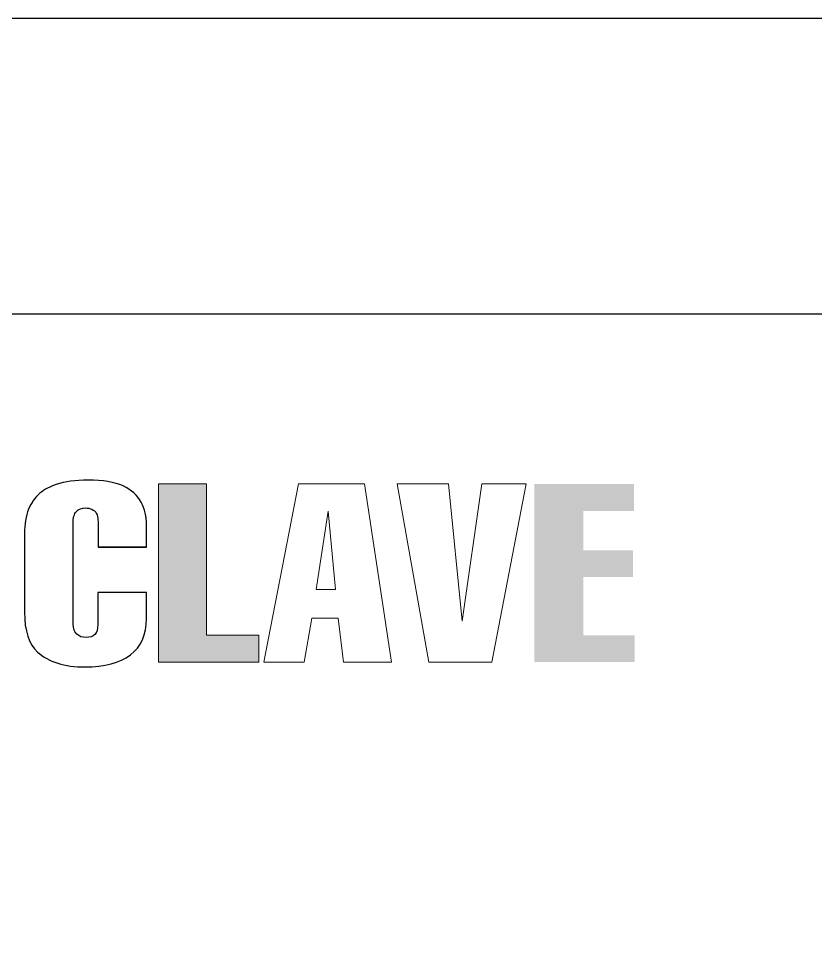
# Model space of a CAD drawing. Header units: millimetres. Extents: x -203524 to 13185, y 0 to 34178.
# Drawn here: x 6339.8 to 6395.9, y 4081.3 to 4147 of the extents above; entities that cross this region are included whole.
import ezdxf

# ---------------------------------------------------------------- set-up
doc = ezdxf.new("R2010")
doc.units = ezdxf.units.MM
doc.header["$MEASUREMENT"] = 0
doc.layers.get('0').update_dxf_attribs({"lineweight": 25})

msp = doc.modelspace()

# ---------------------------------------------------------------- hatches: boundary and pattern name
h = msp.add_hatch(color=256)
edge = h.paths.add_edge_path(flags=17)
edge.add_spline(control_points=[(6345.365, 4109.721), (6345.365, 4109.721), (6348.771, 4109.721), (6348.771, 4109.721), (6348.771, 4109.721), (6348.771, 4109.721), (6348.771, 4111.297), (6348.771, 4111.297), (6348.771, 4111.297), (6348.771, 4111.877), (6348.645, 4112.408), (6348.393, 4112.89), (6348.393, 4112.89), (6348.141, 4113.373), (6347.716, 4113.752), (6347.118, 4114.027), (6347.118, 4114.027), (6346.52, 4114.303), (6345.697, 4114.441), (6344.648, 4114.441), (6344.648, 4114.441), (6343.765, 4114.441), (6343.021, 4114.34), (6342.417, 4114.139), (6342.417, 4114.139), (6341.985, 4114.001), (6341.599, 4113.792), (6341.257, 4113.511), (6341.257, 4113.511), (6340.915, 4113.229), (6340.649, 4112.853), (6340.46, 4112.382), (6340.46, 4112.382), (6340.271, 4111.911), (6340.176, 4111.343), (6340.176, 4110.677), (6340.176, 4110.677), (6340.176, 4110.677), (6340.176, 4105.13), (6340.176, 4105.13), (6340.176, 4105.13), (6340.176, 4103.815), (6340.485, 4102.877), (6341.102, 4102.314), (6341.102, 4102.314), (6341.873, 4101.619), (6342.985, 4101.272), (6344.439, 4101.272), (6344.439, 4101.272), (6345.82, 4101.272), (6346.887, 4101.556), (6347.641, 4102.125), (6347.641, 4102.125), (6348.394, 4102.693), (6348.771, 4103.546), (6348.771, 4104.682), (6348.771, 4104.682), (6348.771, 4104.682), (6348.771, 4106.517), (6348.771, 4106.517), (6348.771, 4106.517), (6348.771, 4106.517), (6345.345, 4106.517), (6345.345, 4106.517), (6345.345, 4106.517), (6345.345, 4106.517), (6345.345, 4104.252), (6345.345, 4104.252), (6345.345, 4104.252), (6345.345, 4103.93), (6345.274, 4103.699), (6345.131, 4103.559), (6345.131, 4103.559), (6344.988, 4103.418), (6344.791, 4103.348), (6344.539, 4103.348), (6344.539, 4103.348), (6344.253, 4103.348), (6344.026, 4103.425), (6343.856, 4103.58), (6343.856, 4103.58), (6343.687, 4103.735), (6343.602, 4103.973), (6343.602, 4104.295), (6343.602, 4104.295), (6343.602, 4104.295), (6343.602, 4111.375), (6343.602, 4111.375), (6343.602, 4111.375), (6343.602, 4111.788), (6343.68, 4112.075), (6343.836, 4112.236), (6343.836, 4112.236), (6343.992, 4112.397), (6344.206, 4112.477), (6344.479, 4112.477), (6344.479, 4112.477), (6344.824, 4112.477), (6345.076, 4112.354), (6345.236, 4112.107), (6345.236, 4112.107), (6345.322, 4111.969), (6345.365, 4111.656), (6345.365, 4111.168)], knot_values=[-1, -1, -1, -1, -0.964286, -0.964286, -0.964286, -0.964286, -0.928571, -0.928571, -0.928571, -0.928571, -0.892857, -0.892857, -0.892857, -0.892857, -0.857143, -0.857143, -0.857143, -0.857143, -0.821429, -0.821429, -0.821429, -0.821429, -0.785714, -0.785714, -0.785714, -0.785714, -0.75, -0.75, -0.75, -0.75, -0.714286, -0.714286, -0.714286, -0.714286, -0.678571, -0.678571, -0.678571, -0.678571, -0.642857, -0.642857, -0.642857, -0.642857, -0.607143, -0.607143, -0.607143, -0.607143, -0.571429, -0.571429, -0.571429, -0.571429, -0.535714, -0.535714, -0.535714, -0.535714, -0.5, -0.5, -0.5, -0.5, -0.464286, -0.464286, -0.464286, -0.464286, -0.428571, -0.428571, -0.428571, -0.428571, -0.392857, -0.392857, -0.392857, -0.392857, -0.357143, -0.357143, -0.357143, -0.357143, -0.321429, -0.321429, -0.321429, -0.321429, -0.285714, -0.285714, -0.285714, -0.285714, -0.25, -0.25, -0.25, -0.25, -0.214286, -0.214286, -0.214286, -0.214286, -0.178571, -0.178571, -0.178571, -0.178571, -0.142857, -0.142857, -0.142857, -0.142857, -0.107143, -0.107143, -0.107143, -0.107143, -0.071429, -0.071429, -0.071429, -0.071429], degree=3, periodic=0)
edge.add_spline(control_points=[(6345.365, 4111.168), (6345.365, 4111.168), (6345.365, 4111.168), (6345.365, 4111.168), (6345.365, 4111.168), (6345.365, 4111.168), (6345.365, 4109.721), (6345.365, 4109.721)], knot_values=[-0.071429, -0.071429, -0.071429, -0.071429, -0.035714, -0.035714, -0.035714, -0.035714, 0, 0, 0, 0], degree=3, periodic=0)
edge = h.paths.add_edge_path(flags=16)
edge.add_spline(control_points=[(6345.365, 4109.721), (6345.365, 4109.721), (6345.365, 4111.168), (6345.365, 4111.168), (6345.365, 4111.168), (6345.365, 4111.168), (6345.365, 4111.168), (6345.365, 4111.168), (6345.365, 4111.168), (6345.365, 4111.656), (6345.322, 4111.969), (6345.236, 4112.107), (6345.236, 4112.107), (6345.076, 4112.354), (6344.824, 4112.477), (6344.479, 4112.477), (6344.479, 4112.477), (6344.206, 4112.477), (6343.992, 4112.397), (6343.836, 4112.236), (6343.836, 4112.236), (6343.68, 4112.075), (6343.602, 4111.788), (6343.602, 4111.375), (6343.602, 4111.375), (6343.602, 4111.375), (6343.602, 4104.295), (6343.602, 4104.295), (6343.602, 4104.295), (6343.602, 4103.973), (6343.687, 4103.735), (6343.856, 4103.58), (6343.856, 4103.58), (6344.026, 4103.425), (6344.253, 4103.348), (6344.539, 4103.348), (6344.539, 4103.348), (6344.791, 4103.348), (6344.988, 4103.418), (6345.131, 4103.559), (6345.131, 4103.559), (6345.274, 4103.699), (6345.345, 4103.93), (6345.345, 4104.252), (6345.345, 4104.252), (6345.345, 4104.252), (6345.345, 4106.517), (6345.345, 4106.517), (6345.345, 4106.517), (6345.345, 4106.517), (6348.771, 4106.517), (6348.771, 4106.517), (6348.771, 4106.517), (6348.771, 4106.517), (6348.771, 4104.682), (6348.771, 4104.682), (6348.771, 4104.682), (6348.771, 4103.546), (6348.394, 4102.693), (6347.641, 4102.125), (6347.641, 4102.125), (6346.887, 4101.556), (6345.82, 4101.272), (6344.439, 4101.272), (6344.439, 4101.272), (6342.985, 4101.272), (6341.873, 4101.619), (6341.102, 4102.314), (6341.102, 4102.314), (6340.485, 4102.877), (6340.176, 4103.815), (6340.176, 4105.13), (6340.176, 4105.13), (6340.176, 4105.13), (6340.176, 4110.677), (6340.176, 4110.677), (6340.176, 4110.677), (6340.176, 4111.343), (6340.271, 4111.911), (6340.46, 4112.382), (6340.46, 4112.382), (6340.649, 4112.853), (6340.915, 4113.229), (6341.257, 4113.511), (6341.257, 4113.511), (6341.599, 4113.792), (6341.985, 4114.001), (6342.417, 4114.139), (6342.417, 4114.139), (6343.021, 4114.34), (6343.765, 4114.441), (6344.648, 4114.441), (6344.648, 4114.441), (6345.697, 4114.441), (6346.52, 4114.303), (6347.118, 4114.027), (6347.118, 4114.027), (6347.716, 4113.752), (6348.141, 4113.373), (6348.393, 4112.89), (6348.393, 4112.89), (6348.645, 4112.408), (6348.771, 4111.877), (6348.771, 4111.297), (6348.771, 4111.297), (6348.771, 4111.297), (6348.771, 4109.721), (6348.771, 4109.721)], knot_values=[0, 0, 0, 0, 0.037037, 0.037037, 0.037037, 0.037037, 0.074074, 0.074074, 0.074074, 0.074074, 0.111111, 0.111111, 0.111111, 0.111111, 0.148148, 0.148148, 0.148148, 0.148148, 0.185185, 0.185185, 0.185185, 0.185185, 0.222222, 0.222222, 0.222222, 0.222222, 0.259259, 0.259259, 0.259259, 0.259259, 0.296296, 0.296296, 0.296296, 0.296296, 0.333333, 0.333333, 0.333333, 0.333333, 0.37037, 0.37037, 0.37037, 0.37037, 0.407407, 0.407407, 0.407407, 0.407407, 0.444444, 0.444444, 0.444444, 0.444444, 0.481481, 0.481481, 0.481481, 0.481481, 0.518519, 0.518519, 0.518519, 0.518519, 0.555556, 0.555556, 0.555556, 0.555556, 0.592593, 0.592593, 0.592593, 0.592593, 0.62963, 0.62963, 0.62963, 0.62963, 0.666667, 0.666667, 0.666667, 0.666667, 0.703704, 0.703704, 0.703704, 0.703704, 0.740741, 0.740741, 0.740741, 0.740741, 0.777778, 0.777778, 0.777778, 0.777778, 0.814815, 0.814815, 0.814815, 0.814815, 0.851852, 0.851852, 0.851852, 0.851852, 0.888889, 0.888889, 0.888889, 0.888889, 0.925926, 0.925926, 0.925926, 0.925926, 0.962963, 0.962963, 0.962963, 0.962963, 1, 1, 1, 1], degree=3, periodic=0)
h = msp.add_hatch(color=256)
edge = h.paths.add_edge_path(flags=17)
edge.add_spline(control_points=[(6345.365, 4109.721), (6345.365, 4109.721), (6348.771, 4109.721), (6348.771, 4109.721), (6348.771, 4109.721), (6348.771, 4109.721), (6348.771, 4111.297), (6348.771, 4111.297), (6348.771, 4111.297), (6348.771, 4111.877), (6348.645, 4112.408), (6348.393, 4112.89), (6348.393, 4112.89), (6348.141, 4113.373), (6347.716, 4113.752), (6347.118, 4114.027), (6347.118, 4114.027), (6346.52, 4114.303), (6345.697, 4114.441), (6344.648, 4114.441), (6344.648, 4114.441), (6343.765, 4114.441), (6343.021, 4114.34), (6342.417, 4114.139), (6342.417, 4114.139), (6341.985, 4114.001), (6341.599, 4113.792), (6341.257, 4113.511), (6341.257, 4113.511), (6340.915, 4113.229), (6340.649, 4112.853), (6340.46, 4112.382), (6340.46, 4112.382), (6340.271, 4111.911), (6340.176, 4111.343), (6340.176, 4110.677), (6340.176, 4110.677), (6340.176, 4110.677), (6340.176, 4105.13), (6340.176, 4105.13), (6340.176, 4105.13), (6340.176, 4103.815), (6340.485, 4102.877), (6341.102, 4102.314), (6341.102, 4102.314), (6341.873, 4101.619), (6342.985, 4101.272), (6344.439, 4101.272), (6344.439, 4101.272), (6345.82, 4101.272), (6346.887, 4101.556), (6347.641, 4102.125), (6347.641, 4102.125), (6348.394, 4102.693), (6348.771, 4103.546), (6348.771, 4104.682), (6348.771, 4104.682), (6348.771, 4104.682), (6348.771, 4106.517), (6348.771, 4106.517), (6348.771, 4106.517), (6348.771, 4106.517), (6345.345, 4106.517), (6345.345, 4106.517), (6345.345, 4106.517), (6345.345, 4106.517), (6345.345, 4104.252), (6345.345, 4104.252), (6345.345, 4104.252), (6345.345, 4103.93), (6345.274, 4103.699), (6345.131, 4103.559), (6345.131, 4103.559), (6344.988, 4103.418), (6344.791, 4103.348), (6344.539, 4103.348), (6344.539, 4103.348), (6344.253, 4103.348), (6344.026, 4103.425), (6343.856, 4103.58), (6343.856, 4103.58), (6343.687, 4103.735), (6343.602, 4103.973), (6343.602, 4104.295), (6343.602, 4104.295), (6343.602, 4104.295), (6343.602, 4111.375), (6343.602, 4111.375), (6343.602, 4111.375), (6343.602, 4111.788), (6343.68, 4112.075), (6343.836, 4112.236), (6343.836, 4112.236), (6343.992, 4112.397), (6344.206, 4112.477), (6344.479, 4112.477), (6344.479, 4112.477), (6344.824, 4112.477), (6345.076, 4112.354), (6345.236, 4112.107), (6345.236, 4112.107), (6345.322, 4111.969), (6345.365, 4111.656), (6345.365, 4111.168)], knot_values=[-1, -1, -1, -1, -0.964286, -0.964286, -0.964286, -0.964286, -0.928571, -0.928571, -0.928571, -0.928571, -0.892857, -0.892857, -0.892857, -0.892857, -0.857143, -0.857143, -0.857143, -0.857143, -0.821429, -0.821429, -0.821429, -0.821429, -0.785714, -0.785714, -0.785714, -0.785714, -0.75, -0.75, -0.75, -0.75, -0.714286, -0.714286, -0.714286, -0.714286, -0.678571, -0.678571, -0.678571, -0.678571, -0.642857, -0.642857, -0.642857, -0.642857, -0.607143, -0.607143, -0.607143, -0.607143, -0.571429, -0.571429, -0.571429, -0.571429, -0.535714, -0.535714, -0.535714, -0.535714, -0.5, -0.5, -0.5, -0.5, -0.464286, -0.464286, -0.464286, -0.464286, -0.428571, -0.428571, -0.428571, -0.428571, -0.392857, -0.392857, -0.392857, -0.392857, -0.357143, -0.357143, -0.357143, -0.357143, -0.321429, -0.321429, -0.321429, -0.321429, -0.285714, -0.285714, -0.285714, -0.285714, -0.25, -0.25, -0.25, -0.25, -0.214286, -0.214286, -0.214286, -0.214286, -0.178571, -0.178571, -0.178571, -0.178571, -0.142857, -0.142857, -0.142857, -0.142857, -0.107143, -0.107143, -0.107143, -0.107143, -0.071429, -0.071429, -0.071429, -0.071429], degree=3, periodic=0)
edge.add_spline(control_points=[(6345.365, 4111.168), (6345.365, 4111.168), (6345.365, 4111.168), (6345.365, 4111.168), (6345.365, 4111.168), (6345.365, 4111.168), (6345.365, 4109.721), (6345.365, 4109.721)], knot_values=[-0.071429, -0.071429, -0.071429, -0.071429, -0.035714, -0.035714, -0.035714, -0.035714, 0, 0, 0, 0], degree=3, periodic=0)
edge = h.paths.add_edge_path()
edge.add_spline(control_points=[(6349.618, 4101.616), (6349.618, 4101.616), (6349.618, 4114.174), (6349.618, 4114.174), (6349.618, 4114.174), (6349.618, 4114.174), (6353.014, 4114.174), (6353.014, 4114.174), (6353.014, 4114.174), (6353.014, 4114.174), (6353.014, 4103.511), (6353.014, 4103.511), (6353.014, 4103.511), (6353.014, 4103.511), (6356.699, 4103.511), (6356.699, 4103.511), (6356.699, 4103.511), (6356.699, 4103.511), (6356.699, 4101.616), (6356.699, 4101.616), (6356.699, 4101.616), (6356.699, 4101.616), (6349.618, 4101.616), (6349.618, 4101.616)], knot_values=[0, 0, 0, 0, 0.166667, 0.166667, 0.166667, 0.166667, 0.333333, 0.333333, 0.333333, 0.333333, 0.5, 0.5, 0.5, 0.5, 0.666667, 0.666667, 0.666667, 0.666667, 0.833333, 0.833333, 0.833333, 0.833333, 1, 1, 1, 1], degree=3, periodic=1)
edge = h.paths.add_edge_path(flags=16)
edge.add_spline(control_points=[(6345.365, 4109.721), (6345.365, 4109.721), (6345.365, 4111.168), (6345.365, 4111.168), (6345.365, 4111.168), (6345.365, 4111.168), (6345.365, 4111.168), (6345.365, 4111.168), (6345.365, 4111.168), (6345.365, 4111.656), (6345.322, 4111.969), (6345.236, 4112.107), (6345.236, 4112.107), (6345.076, 4112.354), (6344.824, 4112.477), (6344.479, 4112.477), (6344.479, 4112.477), (6344.206, 4112.477), (6343.992, 4112.397), (6343.836, 4112.236), (6343.836, 4112.236), (6343.68, 4112.075), (6343.602, 4111.788), (6343.602, 4111.375), (6343.602, 4111.375), (6343.602, 4111.375), (6343.602, 4104.295), (6343.602, 4104.295), (6343.602, 4104.295), (6343.602, 4103.973), (6343.687, 4103.735), (6343.856, 4103.58), (6343.856, 4103.58), (6344.026, 4103.425), (6344.253, 4103.348), (6344.539, 4103.348), (6344.539, 4103.348), (6344.791, 4103.348), (6344.988, 4103.418), (6345.131, 4103.559), (6345.131, 4103.559), (6345.274, 4103.699), (6345.345, 4103.93), (6345.345, 4104.252), (6345.345, 4104.252), (6345.345, 4104.252), (6345.345, 4106.517), (6345.345, 4106.517), (6345.345, 4106.517), (6345.345, 4106.517), (6348.771, 4106.517), (6348.771, 4106.517), (6348.771, 4106.517), (6348.771, 4106.517), (6348.771, 4104.682), (6348.771, 4104.682), (6348.771, 4104.682), (6348.771, 4103.546), (6348.394, 4102.693), (6347.641, 4102.125), (6347.641, 4102.125), (6346.887, 4101.556), (6345.82, 4101.272), (6344.439, 4101.272), (6344.439, 4101.272), (6342.985, 4101.272), (6341.873, 4101.619), (6341.102, 4102.314), (6341.102, 4102.314), (6340.485, 4102.877), (6340.176, 4103.815), (6340.176, 4105.13), (6340.176, 4105.13), (6340.176, 4105.13), (6340.176, 4110.677), (6340.176, 4110.677), (6340.176, 4110.677), (6340.176, 4111.343), (6340.271, 4111.911), (6340.46, 4112.382), (6340.46, 4112.382), (6340.649, 4112.853), (6340.915, 4113.229), (6341.257, 4113.511), (6341.257, 4113.511), (6341.599, 4113.792), (6341.985, 4114.001), (6342.417, 4114.139), (6342.417, 4114.139), (6343.021, 4114.34), (6343.765, 4114.441), (6344.648, 4114.441), (6344.648, 4114.441), (6345.697, 4114.441), (6346.52, 4114.303), (6347.118, 4114.027), (6347.118, 4114.027), (6347.716, 4113.752), (6348.141, 4113.373), (6348.393, 4112.89), (6348.393, 4112.89), (6348.645, 4112.408), (6348.771, 4111.877), (6348.771, 4111.297), (6348.771, 4111.297), (6348.771, 4111.297), (6348.771, 4109.721), (6348.771, 4109.721)], knot_values=[0, 0, 0, 0, 0.037037, 0.037037, 0.037037, 0.037037, 0.074074, 0.074074, 0.074074, 0.074074, 0.111111, 0.111111, 0.111111, 0.111111, 0.148148, 0.148148, 0.148148, 0.148148, 0.185185, 0.185185, 0.185185, 0.185185, 0.222222, 0.222222, 0.222222, 0.222222, 0.259259, 0.259259, 0.259259, 0.259259, 0.296296, 0.296296, 0.296296, 0.296296, 0.333333, 0.333333, 0.333333, 0.333333, 0.37037, 0.37037, 0.37037, 0.37037, 0.407407, 0.407407, 0.407407, 0.407407, 0.444444, 0.444444, 0.444444, 0.444444, 0.481481, 0.481481, 0.481481, 0.481481, 0.518519, 0.518519, 0.518519, 0.518519, 0.555556, 0.555556, 0.555556, 0.555556, 0.592593, 0.592593, 0.592593, 0.592593, 0.62963, 0.62963, 0.62963, 0.62963, 0.666667, 0.666667, 0.666667, 0.666667, 0.703704, 0.703704, 0.703704, 0.703704, 0.740741, 0.740741, 0.740741, 0.740741, 0.777778, 0.777778, 0.777778, 0.777778, 0.814815, 0.814815, 0.814815, 0.814815, 0.851852, 0.851852, 0.851852, 0.851852, 0.888889, 0.888889, 0.888889, 0.888889, 0.925926, 0.925926, 0.925926, 0.925926, 0.962963, 0.962963, 0.962963, 0.962963, 1, 1, 1, 1], degree=3, periodic=0)
h = msp.add_hatch(color=256)
edge = h.paths.add_edge_path()
edge.add_spline(control_points=[(6376.111, 4101.616), (6376.111, 4101.616), (6376.111, 4114.174), (6376.111, 4114.174)], knot_values=[0, 0, 0, 0, 0.083333, 0.083333, 0.083333, 0.083333], degree=3, periodic=0)
edge.add_spline(control_points=[(6376.111, 4114.174), (6376.111, 4114.174), (6383.122, 4114.174), (6383.122, 4114.174)], knot_values=[0.083333, 0.083333, 0.083333, 0.083333, 0.166667, 0.166667, 0.166667, 0.166667], degree=3, periodic=0)
edge.add_spline(control_points=[(6383.122, 4114.174), (6383.122, 4114.174), (6383.122, 4112.27), (6383.122, 4112.27)], knot_values=[0.166667, 0.166667, 0.166667, 0.166667, 0.25, 0.25, 0.25, 0.25], degree=3, periodic=0)
edge.add_spline(control_points=[(6383.122, 4112.27), (6383.122, 4112.27), (6379.557, 4112.27), (6379.557, 4112.27)], knot_values=[0.25, 0.25, 0.25, 0.25, 0.333333, 0.333333, 0.333333, 0.333333], degree=3, periodic=0)
edge.add_spline(control_points=[(6379.557, 4112.27), (6379.557, 4112.27), (6379.557, 4109.497), (6379.557, 4109.497)], knot_values=[0.333333, 0.333333, 0.333333, 0.333333, 0.416667, 0.416667, 0.416667, 0.416667], degree=3, periodic=0)
edge.add_spline(control_points=[(6379.557, 4109.497), (6379.557, 4109.497), (6383.052, 4109.497), (6383.052, 4109.497)], knot_values=[0.416667, 0.416667, 0.416667, 0.416667, 0.5, 0.5, 0.5, 0.5], degree=3, periodic=0)
edge.add_spline(control_points=[(6383.052, 4109.497), (6383.052, 4109.497), (6383.052, 4107.619), (6383.052, 4107.619)], knot_values=[0.5, 0.5, 0.5, 0.5, 0.583333, 0.583333, 0.583333, 0.583333], degree=3, periodic=0)
edge.add_spline(control_points=[(6383.052, 4107.619), (6383.052, 4107.619), (6379.557, 4107.619), (6379.557, 4107.619)], knot_values=[0.583333, 0.583333, 0.583333, 0.583333, 0.666667, 0.666667, 0.666667, 0.666667], degree=3, periodic=0)
edge.add_spline(control_points=[(6379.557, 4107.619), (6379.557, 4107.619), (6379.557, 4103.511), (6379.557, 4103.511)], knot_values=[0.666667, 0.666667, 0.666667, 0.666667, 0.75, 0.75, 0.75, 0.75], degree=3, periodic=0)
edge.add_spline(control_points=[(6379.557, 4103.511), (6379.557, 4103.511), (6383.172, 4103.511), (6383.172, 4103.511)], knot_values=[0.75, 0.75, 0.75, 0.75, 0.833333, 0.833333, 0.833333, 0.833333], degree=3, periodic=0)
edge.add_spline(control_points=[(6383.172, 4103.511), (6383.172, 4103.511), (6383.172, 4101.616), (6383.172, 4101.616)], knot_values=[0.833333, 0.833333, 0.833333, 0.833333, 0.916667, 0.916667, 0.916667, 0.916667], degree=3, periodic=0)
edge.add_spline(control_points=[(6383.172, 4101.616), (6383.172, 4101.616), (6376.111, 4101.616), (6376.111, 4101.616)], knot_values=[0.916667, 0.916667, 0.916667, 0.916667, 1, 1, 1, 1], degree=3, periodic=0)

# ---------------------------------------------------------------- linework, layer by layer
msp.add_lwpolyline([(6064.394, 3926.971), (6814.394, 3926.971), (6814.394, 4146.971), (6064.394, 4146.971), (6064.394, 3926.971)], close=True)
at = {"color": 0}
msp.add_open_spline([(6511.936, 4146.971), (6511.936, 4146.971), (6505.022, 4126.143), (6462.176, 4126.143), (6462.176, 4126.143), (6462.176, 4126.143), (6255.404, 4126.143), (6255.404, 4126.143)], degree=3, knots=[0.1428571, 0.1428571, 0.1428571, 0.1428571, 0.2857143, 0.2857143, 0.2857143, 0.2857143, 0.4285714, 0.4285714, 0.4285714, 0.4285714], dxfattribs=at)
at = {"lineweight": 5}
for points, knots in [([(6345.365, 4109.721), (6345.365, 4109.721), (6345.365, 4111.168), (6345.365, 4111.168), (6345.365, 4111.168), (6345.365, 4111.168), (6345.365, 4111.168), (6345.365, 4111.168), (6345.365, 4111.168), (6345.365, 4111.656), (6345.322, 4111.969), (6345.236, 4112.107), (6345.236, 4112.107), (6345.076, 4112.354), (6344.824, 4112.477), (6344.479, 4112.477), (6344.479, 4112.477), (6344.206, 4112.477), (6343.992, 4112.397), (6343.836, 4112.236), (6343.836, 4112.236), (6343.68, 4112.075), (6343.602, 4111.788), (6343.602, 4111.375), (6343.602, 4111.375), (6343.602, 4111.375), (6343.602, 4104.295), (6343.602, 4104.295), (6343.602, 4104.295), (6343.602, 4103.973), (6343.687, 4103.735), (6343.856, 4103.58), (6343.856, 4103.58), (6344.026, 4103.425), (6344.253, 4103.348), (6344.539, 4103.348), (6344.539, 4103.348), (6344.791, 4103.348), (6344.988, 4103.418), (6345.131, 4103.559), (6345.131, 4103.559), (6345.274, 4103.699), (6345.345, 4103.93), (6345.345, 4104.252), (6345.345, 4104.252), (6345.345, 4104.252), (6345.345, 4106.517), (6345.345, 4106.517), (6345.345, 4106.517), (6345.345, 4106.517), (6348.771, 4106.517), (6348.771, 4106.517), (6348.771, 4106.517), (6348.771, 4106.517), (6348.771, 4104.682), (6348.771, 4104.682), (6348.771, 4104.682), (6348.771, 4103.546), (6348.394, 4102.693), (6347.641, 4102.125), (6347.641, 4102.125), (6346.887, 4101.556), (6345.82, 4101.272), (6344.439, 4101.272), (6344.439, 4101.272), (6342.985, 4101.272), (6341.873, 4101.619), (6341.102, 4102.314), (6341.102, 4102.314), (6340.485, 4102.877), (6340.176, 4103.815), (6340.176, 4105.13), (6340.176, 4105.13), (6340.176, 4105.13), (6340.176, 4110.677), (6340.176, 4110.677), (6340.176, 4110.677), (6340.176, 4111.343), (6340.271, 4111.911), (6340.46, 4112.382), (6340.46, 4112.382), (6340.649, 4112.853), (6340.915, 4113.229), (6341.257, 4113.511), (6341.257, 4113.511), (6341.599, 4113.792), (6341.985, 4114.001), (6342.417, 4114.139), (6342.417, 4114.139), (6343.021, 4114.34), (6343.765, 4114.441), (6344.648, 4114.441), (6344.648, 4114.441), (6345.697, 4114.441), (6346.52, 4114.303), (6347.118, 4114.027), (6347.118, 4114.027), (6347.716, 4113.752), (6348.141, 4113.373), (6348.393, 4112.89), (6348.393, 4112.89), (6348.645, 4112.408), (6348.771, 4111.877), (6348.771, 4111.297), (6348.771, 4111.297), (6348.771, 4111.297), (6348.771, 4109.721), (6348.771, 4109.721)], [0, 0, 0, 0, 0.037037, 0.037037, 0.037037, 0.037037, 0.074074, 0.074074, 0.074074, 0.074074, 0.111111, 0.111111, 0.111111, 0.111111, 0.148148, 0.148148, 0.148148, 0.148148, 0.185185, 0.185185, 0.185185, 0.185185, 0.222222, 0.222222, 0.222222, 0.222222, 0.259259, 0.259259, 0.259259, 0.259259, 0.296296, 0.296296, 0.296296, 0.296296, 0.333333, 0.333333, 0.333333, 0.333333, 0.37037, 0.37037, 0.37037, 0.37037, 0.407407, 0.407407, 0.407407, 0.407407, 0.444444, 0.444444, 0.444444, 0.444444, 0.481481, 0.481481, 0.481481, 0.481481, 0.518519, 0.518519, 0.518519, 0.518519, 0.555556, 0.555556, 0.555556, 0.555556, 0.592593, 0.592593, 0.592593, 0.592593, 0.62963, 0.62963, 0.62963, 0.62963, 0.666667, 0.666667, 0.666667, 0.666667, 0.703704, 0.703704, 0.703704, 0.703704, 0.740741, 0.740741, 0.740741, 0.740741, 0.777778, 0.777778, 0.777778, 0.777778, 0.814815, 0.814815, 0.814815, 0.814815, 0.851852, 0.851852, 0.851852, 0.851852, 0.888889, 0.888889, 0.888889, 0.888889, 0.925926, 0.925926, 0.925926, 0.925926, 0.962963, 0.962963, 0.962963, 0.962963, 1, 1, 1, 1]), ([(6349.618, 4101.616), (6349.618, 4101.616), (6349.618, 4114.174), (6349.618, 4114.174), (6349.618, 4114.174), (6349.618, 4114.174), (6353.014, 4114.174), (6353.014, 4114.174), (6353.014, 4114.174), (6353.014, 4114.174), (6353.014, 4103.511), (6353.014, 4103.511), (6353.014, 4103.511), (6353.014, 4103.511), (6356.699, 4103.511), (6356.699, 4103.511), (6356.699, 4103.511), (6356.699, 4103.511), (6356.699, 4101.616), (6356.699, 4101.616), (6356.699, 4101.616), (6356.699, 4101.616), (6349.618, 4101.616), (6349.618, 4101.616)], [0, 0, 0, 0, 0.166667, 0.166667, 0.166667, 0.166667, 0.333333, 0.333333, 0.333333, 0.333333, 0.5, 0.5, 0.5, 0.5, 0.666667, 0.666667, 0.666667, 0.666667, 0.833333, 0.833333, 0.833333, 0.833333, 1, 1, 1, 1]), ([(6359.896, 4101.616), (6359.896, 4101.616), (6357.038, 4101.616), (6357.038, 4101.616), (6357.038, 4101.616), (6357.038, 4101.616), (6359.498, 4114.174), (6359.498, 4114.174), (6359.498, 4114.174), (6359.498, 4114.174), (6364.149, 4114.174), (6364.149, 4114.174), (6364.149, 4114.174), (6364.149, 4114.174), (6366.032, 4101.616), (6366.032, 4101.616), (6366.032, 4101.616), (6366.032, 4101.616), (6362.655, 4101.616), (6362.655, 4101.616), (6362.655, 4101.616), (6362.655, 4101.616), (6362.277, 4104.7), (6362.277, 4104.7), (6362.277, 4104.7), (6362.277, 4104.7), (6360.434, 4104.7), (6360.434, 4104.7), (6360.434, 4104.7), (6360.434, 4104.7), (6359.896, 4101.616), (6359.896, 4101.616)], [0, 0, 0, 0, 0.125, 0.125, 0.125, 0.125, 0.25, 0.25, 0.25, 0.25, 0.375, 0.375, 0.375, 0.375, 0.5, 0.5, 0.5, 0.5, 0.625, 0.625, 0.625, 0.625, 0.75, 0.75, 0.75, 0.75, 0.875, 0.875, 0.875, 0.875, 1, 1, 1, 1]), ([(6366.43, 4114.174), (6366.43, 4114.174), (6370.065, 4114.174), (6370.065, 4114.174), (6370.065, 4114.174), (6370.065, 4114.174), (6371.011, 4104.493), (6371.011, 4104.493), (6371.011, 4104.493), (6371.011, 4104.493), (6372.406, 4114.174), (6372.406, 4114.174), (6372.406, 4114.174), (6372.406, 4114.174), (6375.523, 4114.174), (6375.523, 4114.174), (6375.523, 4114.174), (6375.523, 4114.174), (6373.113, 4101.616), (6373.113, 4101.616), (6373.113, 4101.616), (6373.113, 4101.616), (6368.671, 4101.616), (6368.671, 4101.616), (6368.671, 4101.616), (6368.671, 4101.616), (6366.43, 4114.174), (6366.43, 4114.174)], [0, 0, 0, 0, 0.142857, 0.142857, 0.142857, 0.142857, 0.285714, 0.285714, 0.285714, 0.285714, 0.428571, 0.428571, 0.428571, 0.428571, 0.571429, 0.571429, 0.571429, 0.571429, 0.714286, 0.714286, 0.714286, 0.714286, 0.857143, 0.857143, 0.857143, 0.857143, 1, 1, 1, 1]), ([(6362.088, 4106.724), (6362.088, 4106.724), (6361.57, 4112.253), (6361.57, 4112.253), (6361.57, 4112.253), (6361.57, 4112.253), (6360.743, 4106.724), (6360.743, 4106.724), (6360.743, 4106.724), (6360.743, 4106.724), (6362.088, 4106.724), (6362.088, 4106.724)], [0, 0, 0, 0, 0.333333, 0.333333, 0.333333, 0.333333, 0.666667, 0.666667, 0.666667, 0.666667, 1, 1, 1, 1])]:
    msp.add_open_spline(points, degree=3, knots=knots, dxfattribs=at)
msp.add_open_spline([(6345.365, 4109.721), (6345.365, 4109.721), (6345.365, 4111.168), (6345.365, 4111.168), (6345.365, 4111.168), (6345.365, 4111.168), (6345.365, 4111.168), (6345.365, 4111.168), (6345.365, 4111.168), (6345.365, 4111.656), (6345.322, 4111.969), (6345.236, 4112.107), (6345.236, 4112.107), (6345.076, 4112.354), (6344.824, 4112.477), (6344.479, 4112.477), (6344.479, 4112.477), (6344.206, 4112.477), (6343.992, 4112.397), (6343.836, 4112.236), (6343.836, 4112.236), (6343.68, 4112.075), (6343.602, 4111.788), (6343.602, 4111.375), (6343.602, 4111.375), (6343.602, 4111.375), (6343.602, 4104.295), (6343.602, 4104.295), (6343.602, 4104.295), (6343.602, 4103.973), (6343.687, 4103.735), (6343.856, 4103.58), (6343.856, 4103.58), (6344.026, 4103.425), (6344.253, 4103.348), (6344.539, 4103.348), (6344.539, 4103.348), (6344.791, 4103.348), (6344.988, 4103.418), (6345.131, 4103.559), (6345.131, 4103.559), (6345.274, 4103.699), (6345.345, 4103.93), (6345.345, 4104.252), (6345.345, 4104.252), (6345.345, 4104.252), (6345.345, 4106.517), (6345.345, 4106.517), (6345.345, 4106.517), (6345.345, 4106.517), (6348.771, 4106.517), (6348.771, 4106.517), (6348.771, 4106.517), (6348.771, 4106.517), (6348.771, 4104.682), (6348.771, 4104.682), (6348.771, 4104.682), (6348.771, 4103.546), (6348.394, 4102.693), (6347.641, 4102.125), (6347.641, 4102.125), (6346.887, 4101.556), (6345.82, 4101.272), (6344.439, 4101.272), (6344.439, 4101.272), (6342.985, 4101.272), (6341.873, 4101.619), (6341.102, 4102.314), (6341.102, 4102.314), (6340.485, 4102.877), (6340.176, 4103.815), (6340.176, 4105.13), (6340.176, 4105.13), (6340.176, 4105.13), (6340.176, 4110.677), (6340.176, 4110.677), (6340.176, 4110.677), (6340.176, 4111.343), (6340.271, 4111.911), (6340.46, 4112.382), (6340.46, 4112.382), (6340.649, 4112.853), (6340.915, 4113.229), (6341.257, 4113.511), (6341.257, 4113.511), (6341.599, 4113.792), (6341.985, 4114.001), (6342.417, 4114.139), (6342.417, 4114.139), (6343.021, 4114.34), (6343.765, 4114.441), (6344.648, 4114.441), (6344.648, 4114.441), (6345.697, 4114.441), (6346.52, 4114.303), (6347.118, 4114.027), (6347.118, 4114.027), (6347.716, 4113.752), (6348.141, 4113.373), (6348.393, 4112.89), (6348.393, 4112.89), (6348.645, 4112.408), (6348.771, 4111.877), (6348.771, 4111.297), (6348.771, 4111.297), (6348.771, 4111.297), (6348.771, 4109.721), (6348.771, 4109.721), (6348.771, 4109.721), (6348.771, 4109.721), (6345.365, 4109.721), (6345.365, 4109.721)], degree=3, knots=[0, 0, 0, 0, 0.035714, 0.035714, 0.035714, 0.035714, 0.071429, 0.071429, 0.071429, 0.071429, 0.107143, 0.107143, 0.107143, 0.107143, 0.142857, 0.142857, 0.142857, 0.142857, 0.178571, 0.178571, 0.178571, 0.178571, 0.214286, 0.214286, 0.214286, 0.214286, 0.25, 0.25, 0.25, 0.25, 0.285714, 0.285714, 0.285714, 0.285714, 0.321429, 0.321429, 0.321429, 0.321429, 0.357143, 0.357143, 0.357143, 0.357143, 0.392857, 0.392857, 0.392857, 0.392857, 0.428571, 0.428571, 0.428571, 0.428571, 0.464286, 0.464286, 0.464286, 0.464286, 0.5, 0.5, 0.5, 0.5, 0.535714, 0.535714, 0.535714, 0.535714, 0.571429, 0.571429, 0.571429, 0.571429, 0.607143, 0.607143, 0.607143, 0.607143, 0.642857, 0.642857, 0.642857, 0.642857, 0.678571, 0.678571, 0.678571, 0.678571, 0.714286, 0.714286, 0.714286, 0.714286, 0.75, 0.75, 0.75, 0.75, 0.785714, 0.785714, 0.785714, 0.785714, 0.821429, 0.821429, 0.821429, 0.821429, 0.857143, 0.857143, 0.857143, 0.857143, 0.892857, 0.892857, 0.892857, 0.892857, 0.928571, 0.928571, 0.928571, 0.928571, 0.964286, 0.964286, 0.964286, 0.964286, 1, 1, 1, 1])
msp.add_open_spline([(6348.771, 4109.721), (6348.771, 4109.721), (6345.365, 4109.721), (6345.365, 4109.721)], degree=3, dxfattribs=at)
msp.add_open_spline([(6348.771, 4109.721), (6348.771, 4109.721), (6345.365, 4109.721), (6345.365, 4109.721)], degree=3)

doc.saveas('drawing.dxf')
